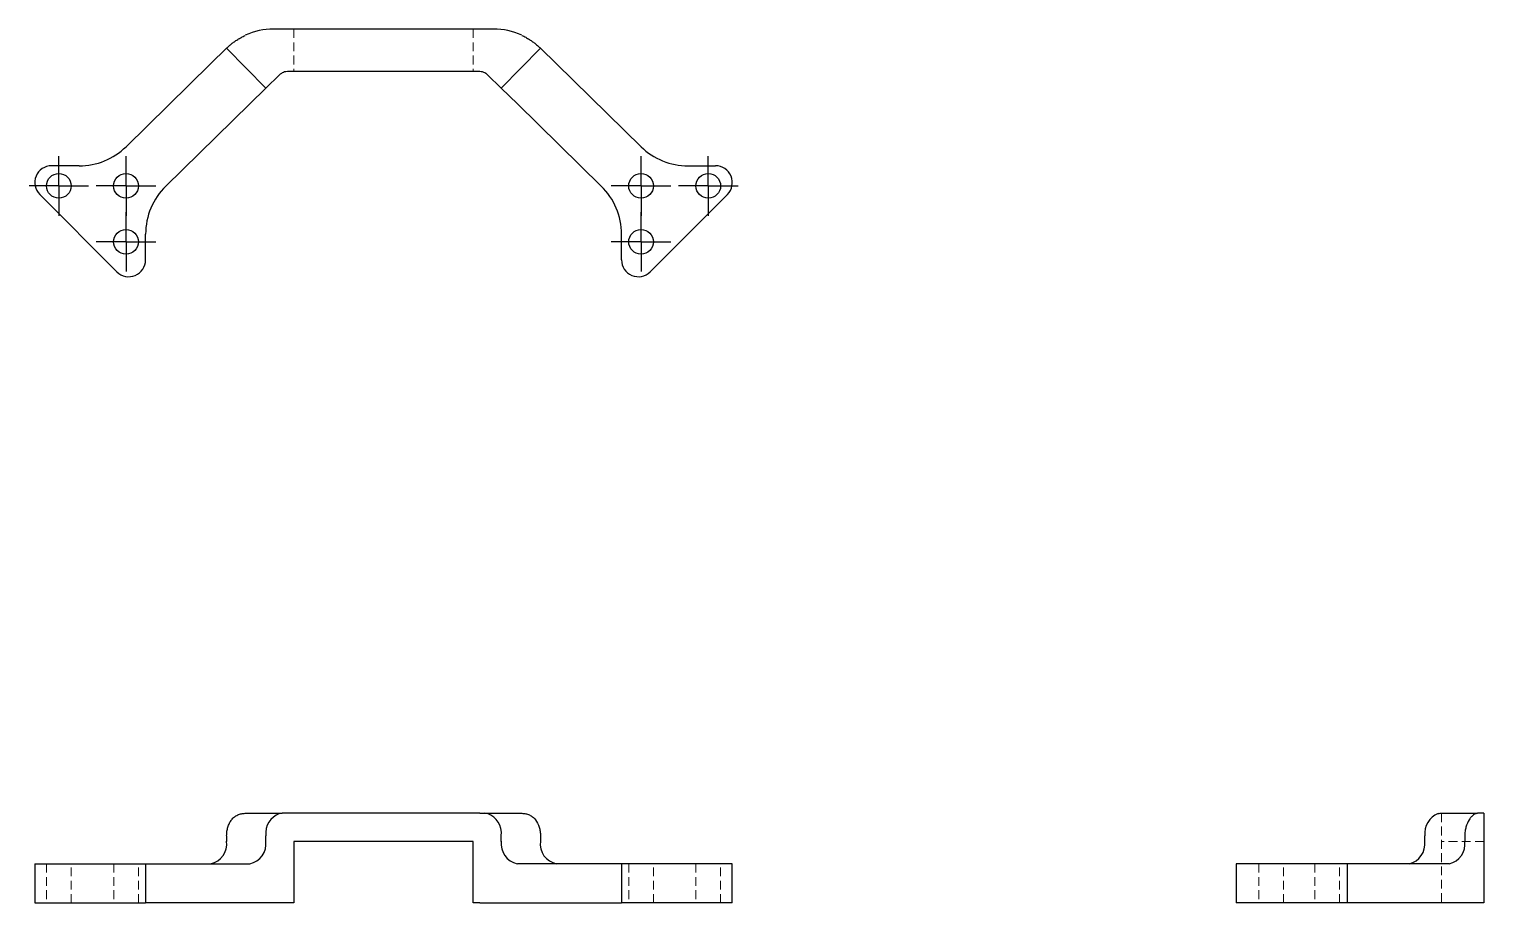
# Model space of a CAD drawing. Header units: millimetres. Extents: x 32 to 241, y 50 to 176.
import ezdxf

# ---------------------------------------------------------------- set-up
doc = ezdxf.new("R2010")
doc.units = ezdxf.units.MM
doc.linetypes.add('HIDDEN', pattern=[1.905, 1.27, -0.635])
doc.layers.add('10', color=7, linetype='Continuous')

# ---------------------------------------------------------------- blocks, each defined once
blk = doc.blocks.new('SW_CENTERMARKSYMBOL_0')
at = {"layer": '10', "color": 0}
for p, q in [((0, 2.5), (0, 4.27)), ((0, 0), (0, 2.5)), ((-2.5, 0), (-4.27, 0)), ((0, 0), (-2.5, 0)), ((0, 0), (0, -2.5)), ((0, 0), (2.5, 0)), ((2.5, 0), (4.27, 0)), ((0, -2.5), (0, -4.27))]:
    blk.add_line(p, q, dxfattribs=at)
blk = doc.blocks.new('SW_CENTERMARKSYMBOL_1')
at = {"layer": '10', "color": 0}
for p, q in [((0, 2.5), (0, 4.27)), ((0, 0), (0, 2.5)), ((-2.5, 0), (-4.27, 0)), ((0, 0), (-2.5, 0)), ((0, 0), (0, -2.5)), ((0, 0), (2.5, 0)), ((2.5, 0), (4.27, 0)), ((0, -2.5), (0, -4.27))]:
    blk.add_line(p, q, dxfattribs=at)
blk = doc.blocks.new('SW_CENTERMARKSYMBOL_2')
at = {"layer": '10', "color": 0}
for p, q in [((0, 2.5), (0, 4.27)), ((0, 0), (0, 2.5)), ((-2.5, 0), (-4.27, 0)), ((0, 0), (-2.5, 0)), ((0, 0), (0, -2.5)), ((0, 0), (2.5, 0)), ((2.5, 0), (4.27, 0)), ((0, -2.5), (0, -4.27))]:
    blk.add_line(p, q, dxfattribs=at)
blk = doc.blocks.new('SW_CENTERMARKSYMBOL_3')
at = {"layer": '10', "color": 0}
for p, q in [((0, 2.5), (0, 4.27)), ((0, 0), (0, 2.5)), ((-2.5, 0), (-4.27, 0)), ((0, 0), (-2.5, 0)), ((0, 0), (0, -2.5)), ((0, 0), (2.5, 0)), ((2.5, 0), (4.27, 0)), ((0, -2.5), (0, -4.27))]:
    blk.add_line(p, q, dxfattribs=at)
blk = doc.blocks.new('SW_CENTERMARKSYMBOL_4')
at = {"layer": '10', "color": 0}
for p, q in [((0, 2.5), (0, 4.27)), ((0, 0), (0, 2.5)), ((-2.5, 0), (-4.27, 0)), ((0, 0), (-2.5, 0)), ((0, 0), (0, -2.5)), ((0, 0), (2.5, 0)), ((2.5, 0), (4.27, 0)), ((0, -2.5), (0, -4.27))]:
    blk.add_line(p, q, dxfattribs=at)
blk = doc.blocks.new('SW_CENTERMARKSYMBOL_5')
at = {"layer": '10', "color": 0}
for p, q in [((0, 2.5), (0, 4.27)), ((0, 0), (0, 2.5)), ((-2.5, 0), (-4.27, 0)), ((0, 0), (-2.5, 0)), ((0, 0), (0, -2.5)), ((0, 0), (2.5, 0)), ((2.5, 0), (4.27, 0)), ((0, -2.5), (0, -4.27))]:
    blk.add_line(p, q, dxfattribs=at)

msp = doc.modelspace()

# ---------------------------------------------------------------- linework, layer by layer
at = {"color": 7, "linetype": 'Continuous', "lineweight": 25}
for p, q in [((98.76, 175.75), (67.24, 175.75)), ((58.21, 170.75), (60.51, 173)), ((66.12, 167.26), (60.51, 173)), ((105.49, 173), (99.88, 167.26)), ((105.49, 173), (107.79, 170.75)), ((58.21, 170.75), (46.08, 158.89)), ((68.09, 169.19), (66.12, 167.26)), ((96.79, 169.65), (69.21, 169.65)), ((99.88, 167.26), (97.91, 169.19)), ((107.79, 170.75), (119.92, 158.89)), ((66.12, 167.26), (63.82, 165.02)), ((102.18, 165.02), (99.88, 167.26)), ((51.78, 153.24), (63.82, 165.02)), ((114.22, 153.24), (102.18, 165.02)), ((39.35, 156.14), (35.41, 156.14)), ((126.65, 156.14), (130.59, 156.14)), ((33.71, 152.03), (44.78, 140.96)), ((132.29, 152.03), (121.22, 140.96)), ((48.89, 142.66), (48.89, 146.36)), ((117.11, 142.66), (117.11, 146.36)), ((63.18, 63.33), (68.46, 63.33)), ((69.21, 63.33), (68.46, 63.33)), ((96.79, 63.33), (69.21, 63.33)), ((96.79, 63.33), (97.54, 63.33)), ((97.54, 63.33), (102.82, 63.33)), ((234.46, 63.33), (239.85, 63.33)), ((240.75, 63.33), (239.85, 63.33)), ((240.75, 63.33), (240.75, 50.49)), ((60.51, 60.12), (60.51, 59.31)), ((66.12, 59.31), (66.12, 60.12)), ((95.84, 59.31), (70.16, 59.31)), ((70.16, 59.31), (70.16, 50.49)), ((95.84, 50.49), (95.84, 59.31)), ((99.88, 59.31), (99.88, 60.12)), ((105.49, 60.12), (105.49, 59.31)), ((232.26, 59.31), (232.26, 60.12)), ((238, 60.12), (238, 59.31)), ((33, 56.1), (33, 50.49)), ((33, 56.1), (33.71, 56.1)), ((33.71, 56.1), (44.78, 56.1)), ((44.78, 56.1), (48.89, 56.1)), ((48.89, 56.1), (48.89, 50.49)), ((48.89, 56.1), (51.78, 56.1)), ((51.78, 56.1), (63.82, 56.1)), ((114.22, 56.1), (102.18, 56.1)), ((117.11, 56.1), (114.22, 56.1)), ((117.11, 56.1), (117.11, 50.49)), ((121.22, 56.1), (117.11, 56.1)), ((132.29, 56.1), (121.22, 56.1)), ((133, 56.1), (132.29, 56.1)), ((133, 50.49), (133, 56.1)), ((205.25, 56.1), (205.25, 50.49)), ((205.96, 56.1), (205.25, 56.1)), ((217.03, 56.1), (205.96, 56.1)), ((221.14, 56.1), (217.03, 56.1)), ((221.14, 56.1), (221.14, 50.49)), ((223.89, 56.1), (221.14, 56.1)), ((235.75, 56.1), (223.89, 56.1)), ((33, 50.49), (33.71, 50.49)), ((33.71, 50.49), (44.78, 50.49)), ((44.78, 50.49), (48.89, 50.49)), ((51.78, 50.49), (48.89, 50.49)), ((68.09, 50.49), (51.78, 50.49)), ((69.21, 50.49), (68.09, 50.49)), ((70.16, 50.49), (69.21, 50.49)), ((96.79, 50.49), (95.84, 50.49)), ((96.79, 50.49), (97.91, 50.49)), ((97.91, 50.49), (114.22, 50.49)), ((114.22, 50.49), (117.11, 50.49)), ((121.22, 50.49), (117.11, 50.49)), ((132.29, 50.49), (121.22, 50.49)), ((133, 50.49), (132.29, 50.49)), ((205.96, 50.49), (205.25, 50.49)), ((217.03, 50.49), (205.96, 50.49)), ((221.14, 50.49), (217.03, 50.49)), ((223.89, 50.49), (221.14, 50.49)), ((238, 50.49), (223.89, 50.49)), ((240.75, 50.49), (238, 50.49))]:
    msp.add_line(p, q, dxfattribs=at)
at = {"color": 7, "linetype": 'HIDDEN', "lineweight": 18}
for p, q in [((70.16, 175.75), (70.16, 169.65)), ((95.84, 175.75), (95.84, 169.65)), ((234.65, 63.33), (234.65, 50.49)), ((240.75, 59.31), (234.65, 59.31)), ((34.69, 56.1), (34.69, 50.49)), ((38.22, 50.49), (38.22, 56.1)), ((44.32, 56.1), (44.32, 50.49)), ((47.85, 50.49), (47.85, 56.1)), ((118.15, 56.1), (118.15, 50.49)), ((121.68, 50.49), (121.68, 56.1)), ((127.78, 56.1), (127.78, 50.49)), ((131.31, 50.49), (131.31, 56.1)), ((208.48, 56.1), (208.48, 50.49)), ((212.02, 50.49), (212.02, 56.1)), ((216.51, 56.1), (216.51, 50.49)), ((220.04, 50.49), (220.04, 56.1))]:
    msp.add_line(p, q, dxfattribs=at)
at = {"color": 7, "linetype": 'Continuous', "lineweight": 25}
for centre in [(36.45, 153.27), (46.08, 153.27), (119.92, 153.27), (129.55, 153.27), (46.08, 145.25), (119.92, 145.25)]:
    msp.add_circle(centre, 1.77, dxfattribs=at)
for centre, radius, start, end in [((67.24, 166.12), 9.63, 90, 114.9032), ((98.76, 166.12), 9.63, 65.0968, 90), ((69.21, 168.04), 1.61, 90, 117.869), ((96.79, 168.04), 1.61, 62.131, 90), ((39.35, 165.77), 9.63, 270, 314.3744), ((126.65, 165.77), 9.63, 225.6256, 270), ((35.41, 153.74), 2.41, 90, 225), ((130.59, 153.74), 2.41, 315, 90), ((58.52, 146.36), 9.63, 134.3744, 180), ((107.48, 146.36), 9.63, 0, 45.6256), ((46.48, 142.66), 2.41, 225, 0), ((119.52, 142.66), 2.41, 180, 315), ((69.15, 60.44), 3.05, 110.4483, 185.9927), ((96.85, 60.44), 3.05, 354.0073, 69.5517), ((235.3, 60.45), 3.05, 111.2989, 186.257), ((57.64, 58.94), 2.89, 281.4058, 7.4809), ((63.3, 58.91), 2.85, 280.6449, 8.2418), ((102.75, 58.94), 2.89, 172.5191, 258.5942), ((108.32, 58.91), 2.85, 171.7582, 259.3551), ((229.41, 58.92), 2.88, 282.2262, 7.8403), ((235.19, 58.89), 2.84, 281.42, 8.6464)]:
    msp.add_arc(centre, radius, start, end, dxfattribs=at)
for points, knots in [([(60.51, 173), (60.51, 173), (60.52, 173.01), (60.58, 173.07), (60.63, 173.12), (60.75, 173.23), (60.82, 173.3), (61, 173.45), (61.11, 173.54), (61.34, 173.73), (61.47, 173.83), (61.77, 174.04), (61.92, 174.15), (62.26, 174.36), (62.43, 174.46), (62.8, 174.66), (62.99, 174.76), (63.18, 174.85)], [0, 0, 0, 0, 0.125, 0.125, 0.25, 0.25, 0.375, 0.375, 0.5, 0.5, 0.625, 0.625, 0.75, 0.75, 0.875, 0.875, 1, 1, 1, 1]), ([(102.82, 174.85), (103.01, 174.76), (103.2, 174.67), (103.56, 174.47), (103.74, 174.36), (104.08, 174.15), (104.23, 174.04), (104.52, 173.83), (104.66, 173.73), (105.01, 173.45), (105.19, 173.28), (105.37, 173.12), (105.42, 173.07), (105.48, 173.01), (105.49, 173), (105.49, 173)], [0, 0, 0, 0, 0.125, 0.125, 0.25, 0.25, 0.375, 0.375, 0.5, 0.5, 0.75, 0.75, 0.875, 0.875, 1, 1, 1, 1]), ([(60.51, 60.12), (60.51, 60.33), (60.52, 60.54), (60.58, 60.96), (60.63, 61.16), (60.75, 61.56), (60.82, 61.74), (61, 62.09), (61.11, 62.26), (61.34, 62.55), (61.47, 62.69), (61.77, 62.92), (61.92, 63.02), (62.26, 63.17), (62.43, 63.23), (62.8, 63.31), (62.99, 63.33), (63.18, 63.33)], [0, 0, 0, 0, 0.125, 0.125, 0.25, 0.25, 0.375, 0.375, 0.5, 0.5, 0.625, 0.625, 0.75, 0.75, 0.875, 0.875, 1, 1, 1, 1]), ([(102.82, 63.33), (103.01, 63.33), (103.2, 63.31), (103.56, 63.23), (103.74, 63.17), (104.08, 63.02), (104.23, 62.92), (104.52, 62.69), (104.66, 62.56), (105.01, 62.11), (105.19, 61.75), (105.37, 61.17), (105.42, 60.96), (105.48, 60.54), (105.49, 60.33), (105.49, 60.12)], [0, 0, 0, 0, 0.125, 0.125, 0.25, 0.25, 0.375, 0.375, 0.5, 0.5, 0.75, 0.75, 0.875, 0.875, 1, 1, 1, 1]), ([(239.85, 63.33), (239.76, 63.33), (239.67, 63.31), (239.47, 63.23), (239.36, 63.17), (239.15, 63.02), (239.04, 62.92), (238.83, 62.69), (238.73, 62.56), (238.45, 62.11), (238.28, 61.75), (238.12, 61.17), (238.07, 60.96), (238.01, 60.54), (238, 60.33), (238, 60.12)], [0, 0, 0, 0, 0.125, 0.125, 0.25, 0.25, 0.375, 0.375, 0.5, 0.5, 0.75, 0.75, 0.875, 0.875, 1, 1, 1, 1])]:
    msp.add_open_spline(points, degree=3, knots=knots, dxfattribs=at)
for points in [[(68.46, 169.46), (68.32, 169.39), (68.2, 169.3), (68.09, 169.19)], [(97.91, 169.19), (97.8, 169.3), (97.68, 169.39), (97.54, 169.46)], [(68.46, 63.33), (68.32, 63.33), (68.2, 63.32), (68.09, 63.29)], [(97.91, 63.29), (97.8, 63.32), (97.68, 63.33), (97.54, 63.33)], [(234.19, 63.29), (234.3, 63.32), (234.39, 63.33), (234.46, 63.33)]]:
    msp.add_open_spline(points, degree=3, dxfattribs=at)

# ---------------------------------------------------------------- block references
at = {"layer": '10'}
for name, p in [('SW_CENTERMARKSYMBOL_4', (36.45, 153.27)), ('SW_CENTERMARKSYMBOL_3', (46.08, 153.27)), ('SW_CENTERMARKSYMBOL_0', (119.92, 153.27)), ('SW_CENTERMARKSYMBOL_2', (129.55, 153.27)), ('SW_CENTERMARKSYMBOL_5', (46.08, 145.25)), ('SW_CENTERMARKSYMBOL_1', (119.92, 145.25))]:
    msp.add_blockref(name, p, dxfattribs=at)

doc.saveas('drawing.dxf')
